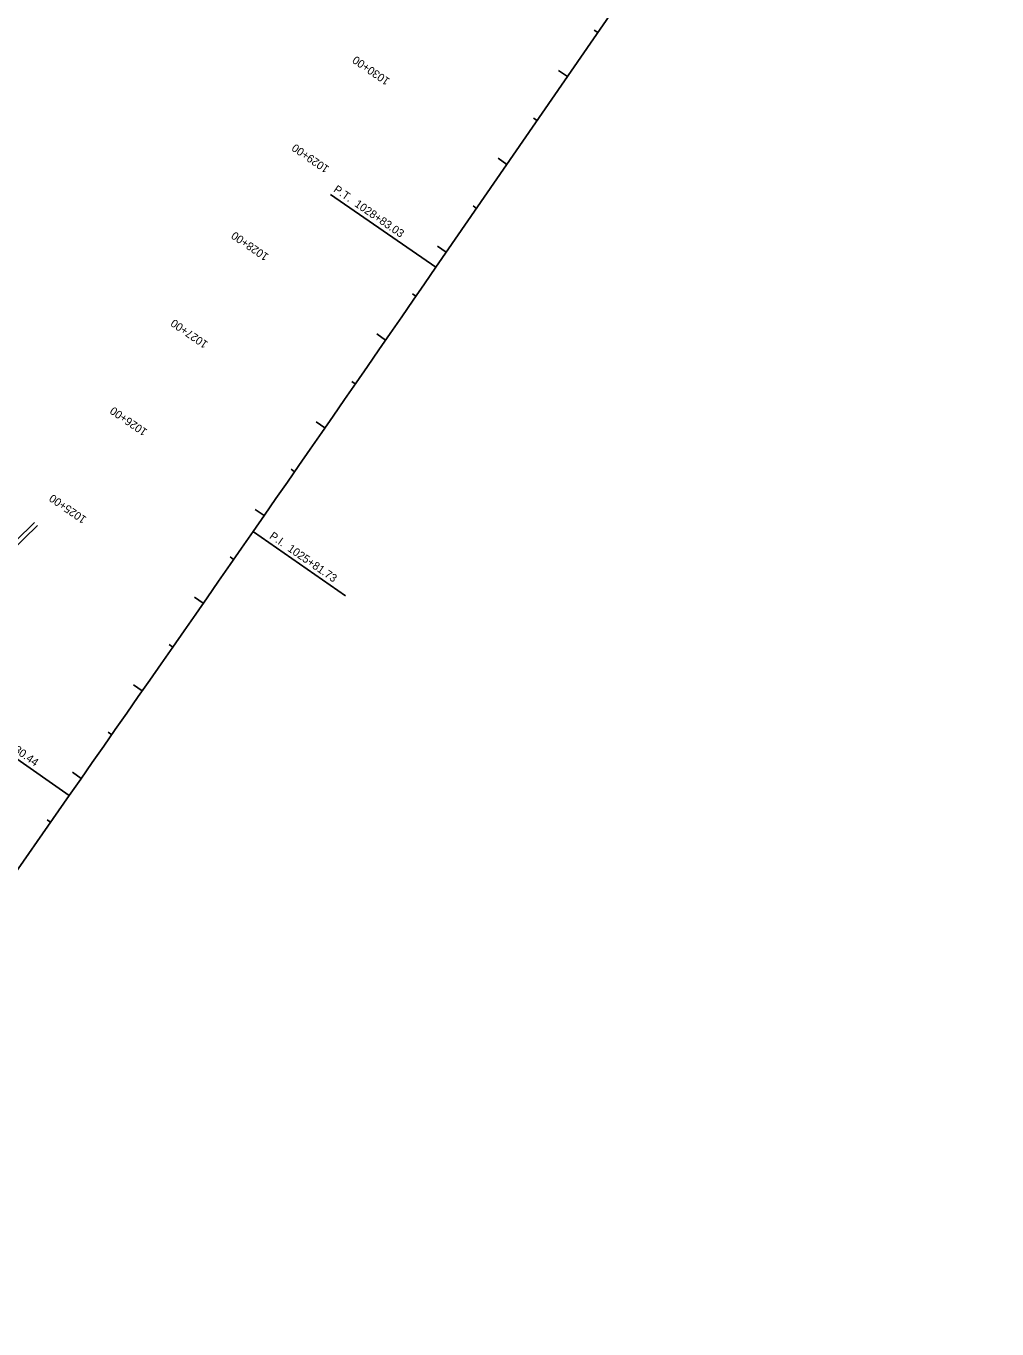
# Model space of a CAD drawing. Extents: x 955284 to 958152, y 796315 to 801506.
# Drawn here: x 957242 to 958152, y 798494 to 799714 of the extents above; entities that cross this region are included whole.
import ezdxf

# ---------------------------------------------------------------- set-up
doc = ezdxf.new("R2010")
doc.units = 0
for name, color, linetype in [('MAIN_P_CONSTCL-PC-PT-Sta-Ldr-Line', 7, 'Continuous'), ('MAIN_P_CONSTCL-PC-PT-Sta-Ldr-Text', 7, 'Continuous'), ('MAIN_P_CONSTCL-Tic-Sta-Line', 7, 'Continuous'), ('MAIN_P_CONSTCL-Tic-Sta-Text', 7, 'Continuous'), ('MAIN_P_EPSHLDR-Line', 7, 'Continuous'), ('MAIN_P_SIDECL-Line', 7, 'Continuous'), ('SIGN_P_SM-Markings', 7, 'Continuous')]:
    doc.layers.add(name, color=color, linetype=linetype)

msp = doc.modelspace()

# ---------------------------------------------------------------- linework, layer by layer
at = {"layer": 'MAIN_P_CONSTCL-PC-PT-Sta-Ldr-Line'}
for points in [[(957626.3, 799488.6), (957527.5, 799556.8)], [(957455.2, 799240.6), (957541.4, 799180.7)], [(957282.7, 798993.6), (957184.3, 799062.3)]]:
    msp.add_lwpolyline(points, dxfattribs=at)
at = {"layer": 'MAIN_P_CONSTCL-Tic-Sta-Line'}
for points in [[(957774.6, 799710.6), (957777.9, 799708.4)], [(957741.2, 799672.9), (957749.5, 799667.2)], [(957717.8, 799628.3), (957721.1, 799626.1)], [(957684.5, 799590.6), (957692.7, 799584.9)], [(957661, 799546), (957664.3, 799543.7)], [(957627.7, 799508.3), (957635.9, 799502.6)], [(957604.2, 799463.7), (957607.5, 799461.4)], [(957570.9, 799426), (957579.1, 799420.3)], [(957547.4, 799381.4), (957550.7, 799379.2)], [(957514, 799343.7), (957522.2, 799338)], [(957490.5, 799299.2), (957493.7, 799296.9)], [(957457, 799261.6), (957465.2, 799255.9)], [(957433.4, 799217.1), (957436.7, 799214.8)], [(957400, 799179.4), (957408.2, 799173.7)], [(957376.4, 799135), (957379.6, 799132.7)], [(957342.9, 799097.4), (957351.1, 799091.7)], [(957319.2, 799052.9), (957322.5, 799050.6)], [(957285.7, 799015.4), (957293.9, 799009.6)], [(957262, 798970.9), (957265.2, 798968.6)]]:
    msp.add_lwpolyline(points, dxfattribs=at)
at = {"layer": 'MAIN_P_EPSHLDR-Line'}
msp.add_line((957252.9, 799246.5), (957145.4, 799141.9), dxfattribs=at)
at = {"layer": 'MAIN_P_SIDECL-Line'}
for p, q in [((957626.3, 799488.6), (958151.9, 800250.6)), ((955423.8, 796332.3), (957282.7, 798993.6))]:
    msp.add_line(p, q, dxfattribs=at)
msp.add_arc((872542.4, 858182.1), 103364.4, 325.066863, 325.400881, dxfattribs=at)
at = {"layer": 'SIGN_P_SM-Markings'}
msp.add_line((957250.1, 799249.3), (957142.6, 799144.7), dxfattribs=at)

# ---------------------------------------------------------------- texts
at = {"layer": 'MAIN_P_CONSTCL-PC-PT-Sta-Ldr-Text'}
for s, rotation, p in [('P.T.  1028+83.03', 325.4009, (957529.6, 799559.8)), ('P.I.  1025+81.73', 325.2339, (957469.6, 799235.1)), ('P.C.  1022+80.44', 325.0669, (957186.4, 799065.4))]:
    msp.add_text(s, height=7.5, rotation=rotation, dxfattribs=at).set_placement(p)
at = {"layer": 'MAIN_P_CONSTCL-Tic-Sta-Text'}
for s, rotation, p in [('1030+00', 145.4009, (957583.7, 799664.6)), ('1029+00', 145.4009, (957526.9, 799582.3)), ('1028+00', 145.3549, (957470.2, 799500.1)), ('1027+00', 145.2994, (957413.4, 799418)), ('1026+00', 145.244, (957356.5, 799335.9)), ('1025+00', 145.1886, (957299.5, 799253.9))]:
    msp.add_text(s, height=7.5, rotation=rotation, dxfattribs=at).set_placement(p)

doc.saveas('drawing.dxf')
